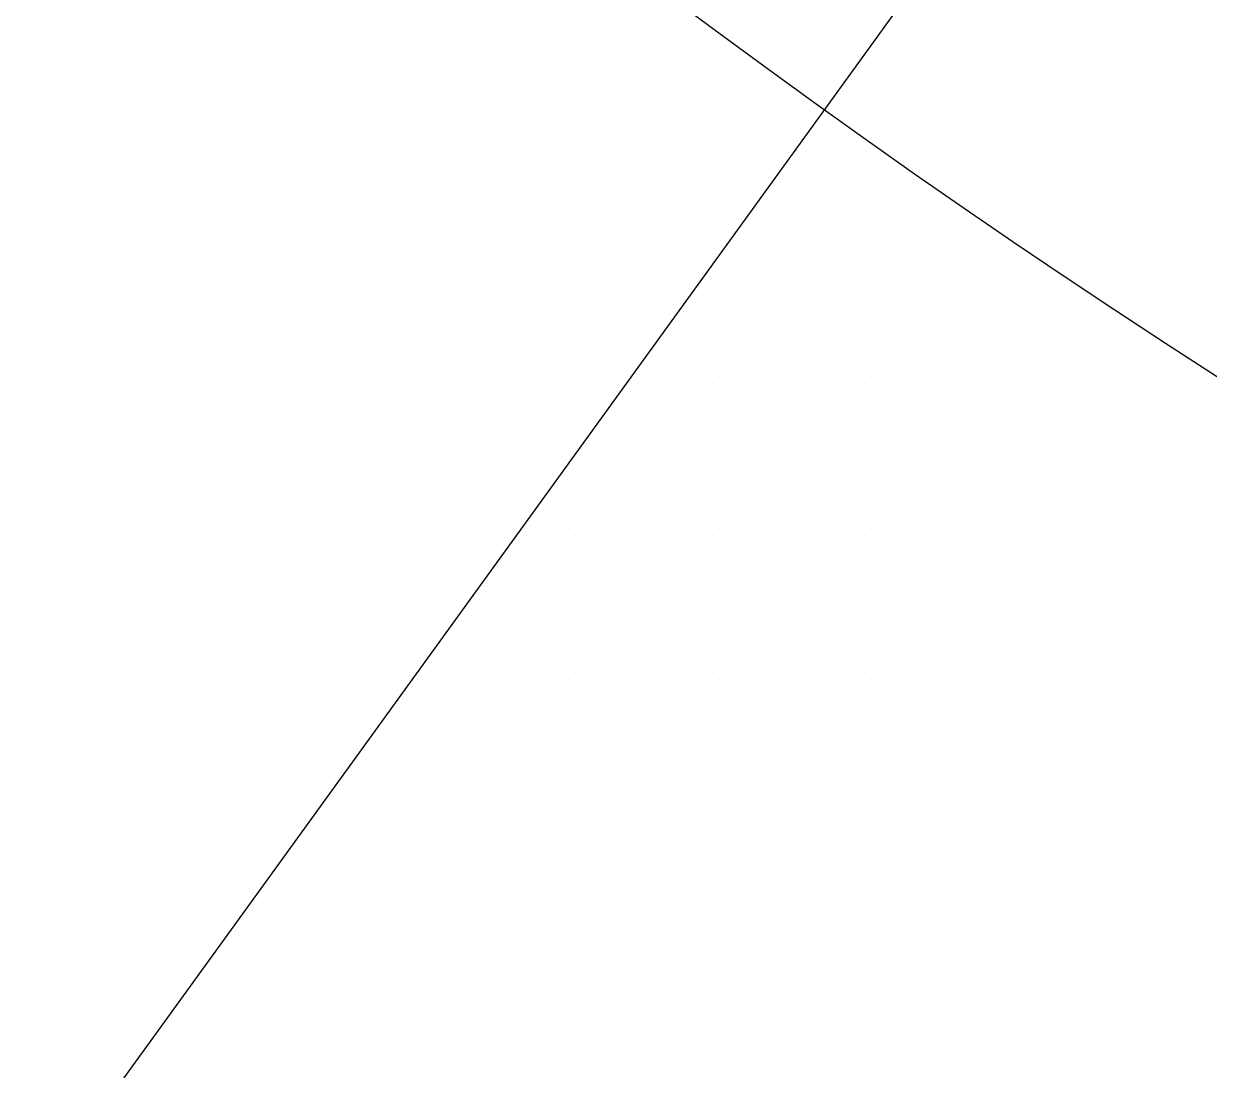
# Paper-space layout 'TOP_A1_00200_01-01-2017_MODELE' of a CAD drawing. Header units: millimetres. Extents: x -52 to 293, y -3 to 294.
# Drawn here: x -25.626 to -24.188, y 47.206 to 48.475 of the extents above; entities that cross this region are included whole.
import ezdxf

# ---------------------------------------------------------------- set-up
doc = ezdxf.new("R2010")
doc.units = ezdxf.units.MM
doc.header["$LTSCALE"] = 2
doc.linetypes.add('CACHEX2', pattern=[0.75, 0.5, -0.25])
for name, color, linetype in [('CALQUE_7', 4, 'Continuous'), ('CARTOUCHE', 7, 'Continuous'), ('rosace', 7, 'Continuous')]:
    doc.layers.add(name, color=color, linetype=linetype)

# ---------------------------------------------------------------- blocks, each defined once
blk = doc.blocks.new('A$C715108E3')
at = {"layer": 'CALQUE_7', "color": 131}
for p, q in [((-15.8713, -21.5878), (-15.8713, -21.5878)), ((-15.845, -21.5878), (-15.845, -21.5878)), ((-15.754, -21.5878), (-15.754, -21.5878)), ((-15.6619, -21.5878), (-15.6619, -21.5878)), ((-15.5699, -21.5878), (-15.5699, -21.5878)), ((-15.4786, -21.5878), (-15.4786, -21.5878)), ((-15.9376, -21.6792), (-15.9376, -21.6792)), ((-15.8915, -21.6792), (-15.8915, -21.6792)), ((-15.7995, -21.6792), (-15.7995, -21.6792)), ((-15.7075, -21.6792), (-15.7075, -21.6792)), ((-15.616, -21.6792), (-15.616, -21.6792)), ((-15.5242, -21.6792), (-15.5242, -21.6792)), ((-16.0032, -21.7705), (-16.0032, -21.7705)), ((-15.9369, -21.7705), (-15.9369, -21.7705)), ((-15.845, -21.7705), (-15.845, -21.7705)), ((-15.754, -21.7705), (-15.754, -21.7705)), ((-15.6619, -21.7705), (-15.6619, -21.7705)), ((-15.5699, -21.7705), (-15.5699, -21.7705)), ((-15.4786, -21.7705), (-15.4786, -21.7705)), ((-16.0697, -21.8631), (-16.0697, -21.8631)), ((-15.9828, -21.8631), (-15.9828, -21.8631)), ((-15.8915, -21.8631), (-15.8915, -21.8631)), ((-15.7995, -21.8631), (-15.7995, -21.8631)), ((-15.7075, -21.8631), (-15.7075, -21.8631)), ((-15.616, -21.8631), (-15.616, -21.8631)), ((-15.5242, -21.8631), (-15.5242, -21.8631)), ((-16.1361, -21.9543), (-16.1361, -21.9543)), ((-16.1203, -21.9543), (-16.1203, -21.9543)), ((-16.0287, -21.9543), (-16.0287, -21.9543)), ((-15.9369, -21.9543), (-15.9369, -21.9543)), ((-15.845, -21.9543), (-15.845, -21.9543)), ((-15.754, -21.9543), (-15.754, -21.9543)), ((-15.6619, -21.9543), (-15.6619, -21.9543)), ((-15.5699, -21.9543), (-15.5699, -21.9543)), ((-15.4786, -21.9543), (-15.4786, -21.9543)), ((-16.2026, -22.0454), (-16.2026, -22.0454)), ((-16.1666, -22.0454), (-16.1666, -22.0454)), ((-16.0744, -22.0454), (-16.0744, -22.0454)), ((-15.9828, -22.0454), (-15.9828, -22.0454)), ((-15.8915, -22.0454), (-15.8915, -22.0454)), ((-15.7995, -22.0454), (-15.7995, -22.0454)), ((-15.7075, -22.0454), (-15.7075, -22.0454)), ((-15.616, -22.0454), (-15.616, -22.0454)), ((-15.5242, -22.0454), (-15.5242, -22.0454)), ((-16.2686, -22.1382), (-16.2686, -22.1382)), ((-16.212, -22.1382), (-16.212, -22.1382)), ((-16.1203, -22.1382), (-16.1203, -22.1382)), ((-16.0287, -22.1382), (-16.0287, -22.1382)), ((-15.9369, -22.1382), (-15.9369, -22.1382)), ((-15.845, -22.1382), (-15.845, -22.1382)), ((-15.754, -22.1382), (-15.754, -22.1382)), ((-15.6619, -22.1382), (-15.6619, -22.1382)), ((-15.5699, -22.1382), (-15.5699, -22.1382)), ((-15.4786, -22.1382), (-15.4786, -22.1382)), ((-16.3351, -22.2295), (-16.3351, -22.2295)), ((-16.2577, -22.2295), (-16.2577, -22.2295)), ((-16.1666, -22.2295), (-16.1666, -22.2295)), ((-16.0744, -22.2295), (-16.0744, -22.2295)), ((-15.9828, -22.2295), (-15.9828, -22.2295)), ((-15.8915, -22.2295), (-15.8915, -22.2295)), ((-15.7995, -22.2295), (-15.7995, -22.2295)), ((-15.7075, -22.2295), (-15.7075, -22.2295)), ((-15.616, -22.2295), (-15.616, -22.2295)), ((-15.5242, -22.2295), (-15.5242, -22.2295)), ((-16.4017, -22.3209), (-16.4017, -22.3209)), ((-16.3953, -22.3209), (-16.3953, -22.3209)), ((-16.304, -22.3209), (-16.304, -22.3209)), ((-16.212, -22.3209), (-16.212, -22.3209)), ((-16.1203, -22.3209), (-16.1203, -22.3209)), ((-16.0287, -22.3209), (-16.0287, -22.3209)), ((-15.9369, -22.3209), (-15.9369, -22.3209)), ((-15.845, -22.3209), (-15.845, -22.3209)), ((-15.754, -22.3209), (-15.754, -22.3209)), ((-15.6619, -22.3209), (-15.6619, -22.3209)), ((-15.5699, -22.3209), (-15.5699, -22.3209)), ((-15.4786, -22.3209), (-15.4786, -22.3209)), ((-16.4676, -22.4135), (-16.4676, -22.4135)), ((-16.4418, -22.4135), (-16.4418, -22.4135)), ((-16.3497, -22.4135), (-16.3497, -22.4135)), ((-16.2577, -22.4135), (-16.2577, -22.4135)), ((-16.1666, -22.4135), (-16.1666, -22.4135)), ((-16.0744, -22.4135), (-16.0744, -22.4135)), ((-15.9828, -22.4135), (-15.9828, -22.4135)), ((-15.8915, -22.4135), (-15.8915, -22.4135)), ((-15.7995, -22.4135), (-15.7995, -22.4135)), ((-15.7075, -22.4135), (-15.7075, -22.4135)), ((-15.616, -22.4135), (-15.616, -22.4135)), ((-15.5242, -22.4135), (-15.5242, -22.4135)), ((-16.5342, -22.5048), (-16.5342, -22.5048)), ((-16.4873, -22.5048), (-16.4873, -22.5048)), ((-16.3953, -22.5048), (-16.3953, -22.5048)), ((-16.304, -22.5048), (-16.304, -22.5048)), ((-16.212, -22.5048), (-16.212, -22.5048)), ((-16.1203, -22.5048), (-16.1203, -22.5048)), ((-16.0287, -22.5048), (-16.0287, -22.5048)), ((-15.9369, -22.5048), (-15.9369, -22.5048)), ((-15.845, -22.5048), (-15.845, -22.5048)), ((-15.754, -22.5048), (-15.754, -22.5048)), ((-15.6619, -22.5048), (-15.6619, -22.5048)), ((-15.5699, -22.5048), (-15.5699, -22.5048)), ((-15.4786, -22.5048), (-15.4786, -22.5048)), ((-16.6005, -22.596), (-16.6005, -22.596)), ((-16.5336, -22.596), (-16.5336, -22.596)), ((-16.4418, -22.596), (-16.4418, -22.596)), ((-16.3497, -22.596), (-16.3497, -22.596)), ((-16.2577, -22.596), (-16.2577, -22.596)), ((-16.1666, -22.596), (-16.1666, -22.596)), ((-16.0744, -22.596), (-16.0744, -22.596)), ((-15.9828, -22.596), (-15.9828, -22.596)), ((-15.8915, -22.596), (-15.8915, -22.596)), ((-15.7995, -22.596), (-15.7995, -22.596)), ((-15.7075, -22.596), (-15.7075, -22.596)), ((-15.616, -22.596), (-15.616, -22.596)), ((-15.5242, -22.596), (-15.5242, -22.596)), ((-16.667, -22.6884), (-16.667, -22.6884)), ((-16.5793, -22.6884), (-16.5793, -22.6884)), ((-16.4873, -22.6884), (-16.4873, -22.6884)), ((-16.3953, -22.6884), (-16.3953, -22.6884)), ((-16.304, -22.6884), (-16.304, -22.6884)), ((-16.212, -22.6884), (-16.212, -22.6884)), ((-16.1203, -22.6884), (-16.1203, -22.6884)), ((-16.0287, -22.6884), (-16.0287, -22.6884)), ((-15.9369, -22.6884), (-15.9369, -22.6884)), ((-15.845, -22.6884), (-15.845, -22.6884)), ((-15.754, -22.6884), (-15.754, -22.6884)), ((-15.6619, -22.6884), (-15.6619, -22.6884)), ((-15.5699, -22.6884), (-15.5699, -22.6884)), ((-15.4786, -22.6884), (-15.4786, -22.6884)), ((-16.7332, -22.7799), (-16.7332, -22.7799)), ((-16.7169, -22.7799), (-16.7169, -22.7799)), ((-16.6249, -22.7799), (-16.6249, -22.7799)), ((-16.5336, -22.7799), (-16.5336, -22.7799)), ((-16.4418, -22.7799), (-16.4418, -22.7799)), ((-16.3497, -22.7799), (-16.3497, -22.7799)), ((-16.2577, -22.7799), (-16.2577, -22.7799)), ((-16.1666, -22.7799), (-16.1666, -22.7799)), ((-16.0744, -22.7799), (-16.0744, -22.7799)), ((-15.9828, -22.7799), (-15.9828, -22.7799)), ((-15.8915, -22.7799), (-15.8915, -22.7799)), ((-15.7995, -22.7799), (-15.7995, -22.7799)), ((-15.7075, -22.7799), (-15.7075, -22.7799)), ((-15.616, -22.7799), (-15.616, -22.7799)), ((-15.5242, -22.7799), (-15.5242, -22.7799))]:
    blk.add_line(p, q, dxfattribs=at)
blk.add_lwpolyline([(-13.895, -18.9134), (-20.3713, -18.2597), (-20.2455, -18.5991), (-19.5037, -19.9063), (-19.4659, -20.0075), (-15.0643, -20.4719), (-16.7516, -22.8048), (-16.3741, -23.1322), (-15.8207, -23.5348), (-15.4563, -23.799), (-13.7331, -21.4856)], dxfattribs=at)
blk = doc.blocks.new('A$C581E6685')
at = {"layer": 'rosace', "color": 32, "linetype": 'CACHEX2', "ltscale": 1.5}
blk.add_ellipse((-38.0538, 23.8138), major_axis=(-19.0311, -3.534), ratio=0.590567, dxfattribs=at)
at = {"layer": 'rosace', "color": 32}
blk.add_ellipse((-37.6144, 23.8499), major_axis=(-13.5768, -4.2839), ratio=0.791971, dxfattribs=at)
at = {"layer": 'CARTOUCHE'}
blk.add_blockref('A$C715108E3', (-31.6739, 36.3189), dxfattribs=at)

psp = doc.layouts.new('TOP_A1_00200_01-01-2017_MODELE')

# ---------------------------------------------------------------- block references
at = {"layer": 'CARTOUCHE'}
psp.add_blockref('A$C581E6685', (22.9208, 33.6824), dxfattribs=at)

doc.saveas('drawing.dxf')
